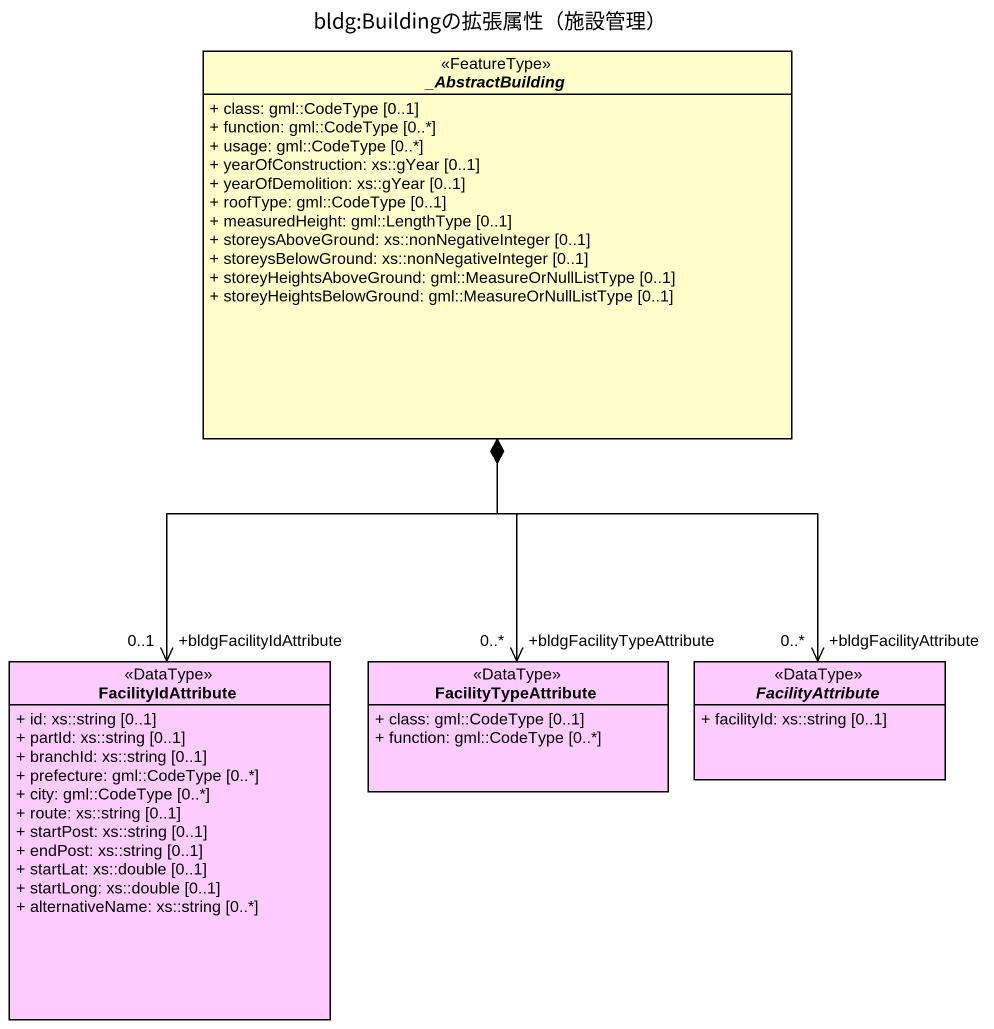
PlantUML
@startuml
title bldg:Buildingの拡張属性（施設管理）
hide circle
hide empty members
skinparam classAttributeIconSize 0
abstract class "_AbstractBuilding" as AbstractBuilding <<FeatureType>> #FFFFCC {
  + class: gml::CodeType [0..1]
  + function: gml::CodeType [0..*]
  + usage: gml::CodeType [0..*]
  + yearOfConstruction: xs::gYear [0..1]
  + yearOfDemolition: xs::gYear [0..1]
  + roofType: gml::CodeType [0..1]
  + measuredHeight: gml::LengthType [0..1]
  + storeysAboveGround: xs::nonNegativeInteger [0..1]
  + storeysBelowGround: xs::nonNegativeInteger [0..1]
  + storeyHeightsAboveGround: gml::MeasureOrNullListType [0..1]
  + storeyHeightsBelowGround: gml::MeasureOrNullListType [0..1]
}
class FacilityIdAttribute <<DataType>> #FFCCFF {
  + id: xs::string [0..1]
  + partId: xs::string [0..1]
  + branchId: xs::string [0..1]
  + prefecture: gml::CodeType [0..*]
  + city: gml::CodeType [0..*]
  + route: xs::string [0..1]
  + startPost: xs::string [0..1]
  + endPost: xs::string [0..1]
  + startLat: xs::double [0..1]
  + startLong: xs::double [0..1]
  + alternativeName: xs::string [0..*]
}
class FacilityTypeAttribute <<DataType>> #FFCCFF {
  + class: gml::CodeType [0..1]
  + function: gml::CodeType [0..*]
}
abstract class FacilityAttribute <<DataType>> #FFCCFF {
  + facilityId: xs::string [0..1]
}
FacilityIdAttribute "+bldgFacilityIdAttribute\n0..1" <-up-* AbstractBuilding
FacilityTypeAttribute "+bldgFacilityTypeAttribute\n0..*" <-up-* AbstractBuilding
FacilityAttribute "+bldgFacilityAttribute\n0..*" <-up-* AbstractBuilding
@enduml
